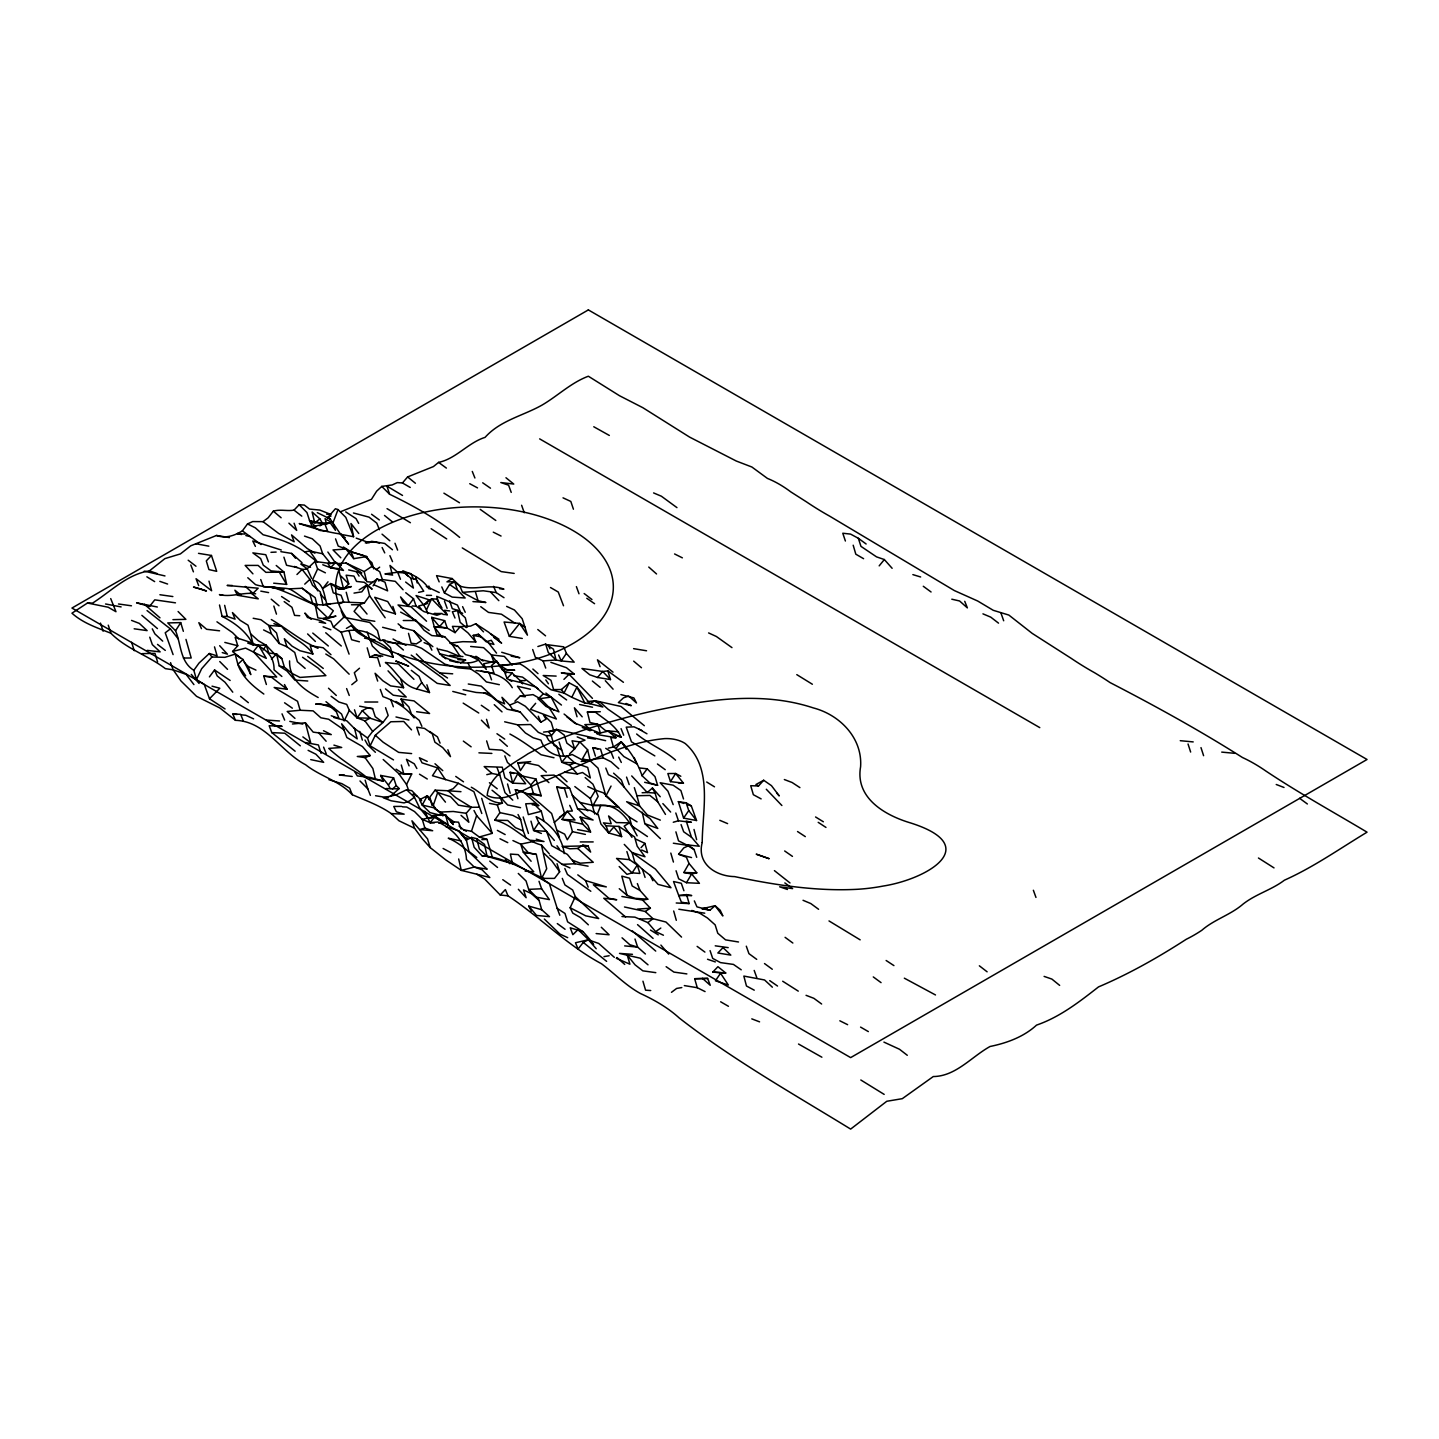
<?xml version="1.0" encoding="UTF-8"?>
<svg xmlns="http://www.w3.org/2000/svg" width="1439" height="1439" viewBox="0 0 1439 1439"><rect width="100%" height="100%" fill="white"/><g stroke="black" fill="none" stroke-linecap="round" stroke-linejoin="round"><path stroke-width="1.5" d="M476.795 857.5L469.006 851.492L466.38 840.088L471.542 837.408L474.168 847.301L481.957 855.737L492.282 857.05L487.03 839.369L479.259 836.994L471.47 831.274L476.633 815.571L474.007 810.517M433.175 805.696L437.69 792.493L435.064 790.173L429.901 797.08L432.006 805.48M193.923 684.604L186.135 674.369L173.184 669.819L165.395 668.649C148.361 655.59 126.596 649.097 110.893 633.25C97.258 627.782 83.282 623.357 71.95 613.194L87.437 603.031L92.6 603.085C110.803 591.447 127.352 574.161 149.404 570.887L164.909 558.62L180.397 553.907L190.721 545.831L216.534 535.47C225.401 538.816 234.719 535.632 242.364 530.865L247.526 523.94L252.688 521.566L263.013 521.655L268.176 517.77L273.338 511.151C280.371 509.064 287.081 511.385 294.006 510.126L299.168 504.729L306.957 512.554L309.583 520.63L314.745 522.807L330.322 523.005L335.485 530.325L332.859 523.148L338.021 509.568L335.395 508.758L327.606 517.59L330.233 519.011L340.647 534.319L345.306 537.736M597.113 814.672L600.818 805.408C619.741 804.473 629.383 821.417 637.117 835.843M330.934 563.584L314.979 561.462L317.605 568.945L312.443 580.097C324.764 583.029 323.685 596.052 327.444 605.459M427.779 613.68L426.466 609.938L431.628 598.786L436.79 599.128L441.953 607.96M588.353 924.827L580.565 917.614L572.776 913.117L570.15 907.757L575.312 896.605L572.686 890.022L564.915 884.931L562.289 878.366M225.06 708.959L209.5 698.76L204.248 684.406L196.459 679.604L201.622 668.757L211.947 657.029L224.898 657.335L235.223 654.097L243.011 659.494L250.8 674.603L248.174 666.509L244.288 662.3M331.132 696.314L338.92 702.016L346.709 704.391L349.335 710.362L344.173 720.903L341.547 714.032L325.969 701.71M393.513 759.9L370.147 745.816L375.309 735.257L390.814 721.766L403.765 721.461L411.536 729.897M408.514 790.119L406.553 784.507L411.716 773.948L398.765 773.642L383.188 759.504M587.292 701.656L595.08 700.703L602.851 707.017L589.9 703.689L576.949 687.033L569.178 682.841L563.998 693.076L551.047 689.749C539.841 681.96 532.052 670.016 519.911 663.901L499.171 665.16L506.96 669.657L514.748 670.214L501.797 669.603M556.138 676.096L543.187 675.503L550.975 680.305L553.601 689.587L561.39 689.551L563.998 693.076L571.787 697.285L576.949 687.033L584.738 703.023L589.9 703.689L595.08 700.703L620.982 706.459L644.33 725.706M637.045 821.849L629.257 817.046L605.891 796.001L611.053 786.054M557.037 863.706L559.663 871.782L554.501 878.402L541.55 878.402L546.712 868.76L541.46 845.017C523.814 840.52 512.338 824.043 494.746 820.176L499.909 812.639L497.282 804.869L489.494 803.394M569.502 753.964L574.665 748.874L572.038 740.779L579.827 741.948L587.616 749.773L582.453 758.821L590.242 760.889L598.03 768.12L605.891 796.001M689.011 863.472L696.8 872.825L691.637 873.977L683.849 872.52L689.011 863.472L686.385 857.212L678.596 854.226L683.759 847.913L688.921 845.538L694.084 849.532L696.71 857.302M373.061 585.871L377.198 578.892L384.986 582.183L387.613 590.871L374.662 585.115M686.475 882.719L691.637 873.977L699.426 883.33L686.475 882.719L678.686 878.833L676.06 870.757M449.58 584.468L457.368 589.864L465.157 597.994L452.206 597.095L444.417 592.904L449.58 584.468L454.742 581.788L459.904 586.069L462.531 592.346L478.108 600.729L485.896 602.491L472.945 601.592M594.775 814.078L590.404 798.573L595.566 790.137L592.94 784.183L585.151 777.564M175.558 630.75L180.72 622.619L167.769 622.925L175.558 630.75C181.188 644.222 179.983 661.814 193.833 670.304L196.459 679.604M577.615 829.601L590.566 832.03L582.777 824.205L562.037 819.403L567.2 811.272L572.362 811.02L569.736 805.354M569.826 822.083L572.452 831.67L567.29 839.8L564.664 834.152L556.875 830.249L551.623 813.485L536.063 799.958L528.275 793.932L515.324 789.705L517.932 798.699M670.484 781.629L667.858 773.552L675.646 773.498L683.435 783.14L670.484 781.629L675.646 773.498L680.809 776.269M263.121 649.996L266.215 645.302L258.426 640.805L250.638 633.88L248.012 625.192L240.223 620.389L232.452 612.564L235.061 619.13L227.272 616.45L222.11 616.414L219.501 604.992M427.203 761.375L419.415 757.777L422.041 762.832L437.618 767.886L432.455 775.729L458.357 783.284L473.917 791.684L481.795 813.503M546.298 772.113L538.51 765.494L525.559 762.778L520.396 770.602L517.77 762.814L530.721 761.609M564.214 853.615C562.307 837.102 550.759 823.774 536.135 816.668L538.762 822.64L533.599 830.465L541.388 833.451M637.279 865.055L639.905 873.437L632.117 872.879L616.54 858.435L629.491 859.659L637.279 865.055L632.117 872.879L626.954 874.354L619.166 866.53M289.257 588.857L302.208 588.245L309.979 594.559L312.605 603.247L328.182 618.302L333.344 610.784L325.556 604.47C310.212 607.15 301.327 594.793 289.257 588.857C278.051 587.058 266.431 588.029 255.566 584.666L247.778 577.741M549.932 648.791L548.187 644.816L563.764 646.848L566.39 653.414L561.228 660.951L556.048 659.979L543.097 660.897L535.326 657.299L532.7 649.529M683.597 818.107L688.759 810.589L686.133 802.8L678.345 801.631L683.597 818.107L696.548 820.536L691.296 805.876L686.133 802.8M193.833 670.304L198.996 663.091L209.321 653.486L217.109 655.86L214.501 646.884M351.458 604.776L359.246 604.722L364.409 602.941L369.571 595.728L366.963 584.918L359.174 589.81M349.335 710.362L357.124 717.881L362.286 710.668L367.449 707.988L372.611 708.636L375.237 716.712L383.026 722.432L388.188 715.507L385.562 707.718M390.185 788.626L388.422 785.064L393.602 777.833L380.651 775.423L383.26 781.071L369.643 778.427M509.334 636.344L519.659 623.411L524.821 626.792L527.447 635.175L519.659 623.411L504.082 621.99L509.334 636.344L522.285 638.466M209.41 676.888L214.573 669.962L230.15 680.467M408.352 605.657L400.564 596.915L403.19 602.275L408.352 605.657L413.515 598.732L405.726 592.724M657.605 785.334L649.834 782.96L642.046 775.729L647.208 768.804L654.997 776.646L657.605 785.334L644.654 782.294M328.02 581.824L322.858 588.443L330.646 583.55L343.597 589.001L351.386 586.536L338.435 588.947L330.646 583.55L333.272 592.85L341.061 595.224L343.669 602.096L364.409 602.941M370.147 745.816L367.521 738.027L372.683 731.408L383.026 722.432L370.075 718.187L357.124 717.881L354.498 709.805M608.265 748.154L613.428 746.985L616.054 748.406L621.216 741.787C630.678 751.194 637.837 763.12 642.046 775.729M588.425 939.739L583.263 942.419L578.1 949.038L575.474 942.761L588.425 939.739L596.214 948.769M413.928 679.334L398.351 663.973L385.4 662.462C396.337 670.952 402.003 685.288 416.537 688.921L421.717 682.608L419.091 676.348L411.302 670.34M402.398 806.847L406.715 807.045L414.504 811.542L422.275 819.367L430.063 822.658L435.226 816.345L448.177 824.817L445.568 814.924L432.617 815.535L436.053 816.776M879.175 565.869L884.337 559.555L892.126 568.297M340.485 511.762L371.46 499.333L376.622 491.203L381.785 486.4L392.11 484.979L397.29 482.605L402.452 482.964L407.615 476.939L433.427 466.578L438.589 462.387C455.929 458.825 468.269 442.6 485.069 437.366C500.16 420.458 522.807 415.889 541.873 405.186C557.738 395.941 570.941 382.72 588.353 376.227L619.507 395.725L642.855 407.705L689.587 437.096L736.3 461.038L751.878 467.009L767.455 478.432A109.67 63.316 60 0 1 790.82 491.904L806.38 501.815A327.714 189.211 60 0 0 829.745 516.205L954.345 590.566L977.693 601.016L993.27 610.316L1008.847 615.065L1032.213 633.394L1071.138 658.307A327.714 189.211 60 0 0 1094.503 672.697A327.714 189.211 60 0 1 1110.081 682.59C1155.085 705.847 1199.946 730.562 1242.451 757.508A163.92 94.65 60 0 1 1265.816 770.998C1298.697 792.925 1333.198 811.956 1367.05 832.174C1339.799 848.614 1313.645 867.141 1284.433 880.182C1271.734 889.86 1255.923 893.997 1243.116 904.034C1230.687 914.898 1214.066 919.521 1201.799 930.296A144.008 83.138 -60 0 1 1186.312 939.253C1158.071 957.475 1129.363 973.789 1098.515 986.902C1079.448 1001.814 1059.734 1017.157 1036.548 1025.108C1023.759 1036.871 1006.904 1043.041 990.086 1046.477C971.505 1056.748 955.82 1076.318 933.281 1076.552L902.289 1098.677L886.802 1101.267L850.647 1129.093C792.583 1093.442 733.081 1059.913 679.334 1018.075C667.822 1007.606 654.421 999.943 640.409 993.486C626.199 985.751 614.579 973.609 601.466 963.734C567.056 945.315 540.291 917.201 508.021 895.849L505.395 889.59L500.232 894.986L484.655 879.031L476.867 874.228L461.307 870.379L445.73 859.874L430.153 847.553L422.364 838.829L414.576 828.27L411.95 820.788L427.527 838.865L430.153 847.553M349.083 654.133L341.223 632.297L333.434 627.206L343.759 617.295L369.661 622.439L377.45 630.57L380.076 640.481L385.238 640.229M444.669 620.659L439.489 626.667L434.326 626.918L431.718 617.331L444.669 620.659L447.277 628.141L455.066 632.638L460.228 626.631L470.571 626.109L475.733 623.735L488.684 632.225L501.635 643.125L493.847 637.405M535.65 703.311L530.487 709.319L556.389 719.014L548.601 706.945L540.812 699.12L533.024 694.623L520.073 696.134L514.91 701.225M461.056 815.373L468.844 822.281L466.218 813.305L471.38 807.279L479.169 807.243M597.527 677.463L610.478 679.586L602.689 671.455L581.95 668.469L589.738 674.783L597.527 677.463L602.689 671.455L607.852 670.898L623.429 682.302M535.974 778.985L541.226 795.749L533.437 793.375L530.811 784.992L535.974 778.985L519.317 775.351M240.403 658.091L232.614 651.471L237.777 645.751L235.151 637.369C251.735 642.963 274.363 647.442 274.076 669.855L281.864 676.456M209.5 698.76L219.825 688.238L212.037 686.169M641.039 847.661L644.906 843.38L635.66 839.045M761.141 798.897L753.352 794.706L750.726 785.712L758.515 785.964L763.677 780.262L771.466 785.658L779.254 795.911L776.628 792.979M211.461 555.472L206.299 560.886L208.925 569.574L216.713 571.337L211.461 555.472L198.51 553.349M322.768 564.754L330.556 567.739L335.719 562.325L340.881 565.401M511.708 681.384L507.032 678.506L512.194 673.092L522.609 682.949L535.56 686.889L543.348 693.796L551.137 697.088L558.926 711.873L545.975 706.423L538.186 698.904L543.348 693.796M458.357 783.284L453.177 788.698L448.015 790.766L435.064 790.173M712.773 972.098L717.935 966.684L725.724 972.998L712.773 972.098L725.724 972.998M319.944 525.919L322.534 523.364L319.908 518.921L312.119 511.996L314.745 522.807L319.908 518.921M296.956 574.503L302.118 569.412L307.28 569.142M271.467 659.044L276.63 653.936L281.792 658.522L284.418 667.21L292.207 673.524L299.978 677.427L325.88 675.611L318.109 668.074L302.532 657.263M354.012 593.102L361.783 591.843L366.963 584.918L372.125 589.199L364.337 582.291L356.548 581.428L353.922 576.068L346.133 575.204L348.76 583.892L343.597 589.001L338.435 588.947M563.926 679.388L569.089 674.279L574.251 674.028L566.462 667.714L550.885 662.354M554.249 822.478L567.2 811.272L574.988 820.014L562.037 819.403M311.579 578.316L307.191 568.783L314.979 561.462M304.744 584.144L309.907 579.359L302.118 569.412L294.329 566.426M243.011 659.494L237.849 664.296C242.202 677.301 253.066 686.295 263.841 694.048M392.343 789.22L396.211 785.622L393.602 777.833M359.498 668.218L354.336 672.715L356.962 680.503L351.782 684.694M660.231 796.738L652.443 788.014L647.28 792.511L642.118 792.763M709.913 910.203L715.075 905.707L720.237 910.293L722.864 915.959L715.075 905.707L702.124 908.746L709.913 910.203L696.962 906.876L694.335 900.904M561.39 689.551L569.178 682.841M390.239 796.451L398.837 788.86L385.886 788.554M178.184 638.844L170.396 628.897L165.233 632.782L173.094 654.601M376.209 569.754L379.662 567.146M406.625 789.723L414.414 797.242L409.252 801.127L404.089 802.908L391.138 800.786L383.35 797.8L396.301 794.778L406.625 789.723L411.788 790.677L421.627 800.696M559.411 817.37L564.574 813.485L556.713 787.115L569.664 788.32L577.525 808.646L585.313 815.859L593.102 820.05L580.151 817.028L582.777 824.205M621.954 916.535L634.905 917.147L647.856 922.597L653.018 918.712L665.969 922.039L681.546 937.095M671.473 992.316L676.636 988.431L681.798 987.568M369.409 584.702L377.198 578.892M647.856 922.597L655.644 931.627L660.807 928.047M337.41 563.638L346.044 563.027L364.175 571.553L371.946 566.354L379.734 571.769L382.36 579.539L395.311 581.356L403.1 589.792M499.603 588.749L503.92 589.145C489.782 583.389 474.582 591.051 459.904 586.069L452.116 578.55L446.953 581.842L454.742 581.788L457.368 589.864M588.029 845.826L562.127 846.42L569.916 848.794L577.687 848.452L582.867 845.161L588.029 845.826L590.638 852.086L582.867 845.161M624.49 906.984L645.23 911.481L650.392 908.207L642.621 900.077L621.882 896.479M346.385 628.411L351.548 625.425L356.728 630.858M460.39 663.091L465.57 660.123L439.668 653.756L437.042 648.09M468.269 684.011L481.22 686.133L496.797 700.271L504.585 703.869L501.959 697.303L509.748 705.128L517.536 701.746L525.325 706.243L540.884 722.198L546.047 719.212L543.438 714.769L551.227 722.288L553.835 730.976L543.51 732.091M763.677 780.262L755.889 784.543L758.515 785.964M357.124 717.881L364.912 720.867L370.075 718.187L362.286 710.668M427.545 603.463L418.677 606.053L421.303 609.291M327.606 517.59L331.06 516.007M367.197 647.82L369.823 657.101L374.985 654.727L382.774 656.202M504.657 721.802L517.608 724.824L530.559 724.519L538.348 732.361L546.136 735.635L548.763 740.383L556.551 746.104L561.786 762.256L569.574 765.242L574.737 762.868L587.688 767.419L590.314 777.923L582.525 772.509L577.363 773.984L564.412 772.167M370.237 755.565L357.286 756.482L365.074 757.651L370.237 755.565L362.448 746.535L346.871 737.541L341.619 723.799L349.407 733.135L357.196 738.855L354.57 728.638L346.781 720.813L333.83 717.485M339.784 603.625L343.669 602.096L322.93 604.866L320.321 591.933L312.533 585.313L309.907 579.359M378.475 580.924L382.36 579.539M340.719 534.067L348.508 544.014L340.719 534.067C326.347 531.926 312.839 528.077 299.24 523.562L312.191 526.602L330.322 523.005M507.032 678.506L504.423 671.635L496.635 661.077L483.684 663.793L486.292 669.459L478.521 660.123C466.776 666.167 453.483 661.526 442.277 656.382M497.282 804.869L502.445 803.088L499.819 796.522L492.03 790.209M537.862 646.543L545.651 644.078L553.439 649.169L556.048 659.979L548.277 652.461L545.651 644.078M366.549 542.791L371.712 541.334L384.663 543.438L392.451 549.752M424.901 828.055L419.738 829.53L432.689 830.735L424.901 828.055L422.275 819.367L435.226 816.345L443.014 823.27L438.697 823.054M673.272 822.245L678.435 820.788L691.386 822.299L686.223 821.039L691.475 837.21L699.246 846.24L686.295 844.729L678.524 840.844L675.898 831.85M479.259 836.994L492.21 833.361L481.705 798.303M328.182 618.302L335.971 616.126L323.02 618.554L317.857 617.907L315.231 604.974C300.517 599.128 286.361 591.321 271.126 586.986L276.306 587.652L263.355 586.734L260.729 579.557M232.614 651.471L245.565 648.126L266.305 658.378L258.516 645.104L253.354 651.723L276.702 677.014L263.751 676.114L266.377 684.496M543.924 821.165L541.298 811.272L528.347 814.6L525.721 803.789L533.509 803.448L538.672 805.606L523.112 791.774L515.324 789.705M597.401 733.656L608.193 731.12L621.144 737.182C616.18 725.832 604.488 719.41 595.152 711.981L587.364 712.017L589.99 722.522L597.779 724.303L605.567 730.616L618.518 731.821M581.176 761.465L603.193 757.867L610.981 761.753L618.752 768.678M418.587 592.364L423.75 591.195L415.979 579.431L410.799 578.172L403.028 571.553L385.76 573.783M478.432 657.929L465.481 654.601L457.692 646.165L449.903 643.179L462.854 641.668L475.805 641.974L473.179 635.408L478.342 634.239L486.13 641.758L491.293 640.301L493.919 644.438L488.756 643.179L478.342 634.239M486.796 774.65L491.958 773.48L499.747 774.955L504.981 792.637L512.77 800.156M255.638 593.821C243.821 591.717 231.715 597.563 219.412 594.631L222.847 595.062M533.671 841.437L520.72 844.153L512.932 840.574M341.223 632.297C354.714 627.764 369.553 630.66 380.076 640.481M247.526 523.94L255.315 527.825L263.103 534.75C277.565 538.456 292.459 543.043 304.582 551.91L309.745 551.047L322.696 553.781L330.484 563.422M365.272 542.881L374.338 541.837L379.5 543.097M325.556 604.47L330.718 603.607M596.951 733.872L600.405 733.296L597.779 724.303L584.828 724.608L591.051 730.382M642.621 900.077L647.784 899.213L639.995 890.471L632.207 885.974L629.58 878.204L621.792 876.117L627.044 895.31L634.833 898.296L647.784 899.213M702.124 908.746L707.286 907.883M604.002 956.611L609.165 955.748M335.557 538.87L338.183 546.047L345.972 549.032L353.76 558.674L366.711 556.551L372.557 567.416M462.531 592.346L483.27 590.781L496.221 592.598L504.01 597.707M538.186 698.904L551.137 697.088M686.547 894.608L689.173 903.584L681.384 902.127L678.758 895.562L691.709 895.562L686.547 894.608L678.758 895.562L673.524 881.513L681.295 883.276L683.921 890.759M491.958 773.48L484.17 766.573L502.283 767.221L504.909 777.726L512.698 783.14L525.649 783.733L517.86 773.48L510.072 772.329L512.698 783.14L517.86 773.48L523.023 776.556L530.811 784.992M533.437 793.375L528.275 793.932L541.226 795.749M624.256 844.405L632.045 852.536L644.996 856.763L637.207 846.222L634.581 836.922L619.004 826.418L606.053 825.806L603.427 822.874L611.215 823.738L608.589 815.949L616.378 822.568L629.329 822.874L624.166 826.166L631.955 837.318M344.245 730.059L328.668 719.248L320.879 717.791L313.108 710.866L300.157 710.254L287.206 711.478L294.977 718.385M292.441 723.997L305.392 722.792L313.18 732.127L331.294 734.61L323.505 730.724M424.829 811.344L430.063 822.658L437.852 822.011C453.105 828.882 465.714 842.049 466.47 859.533L474.258 867.051L482.029 869.732L489.818 877.556L476.867 874.228M345.972 549.032L333.021 549.932L340.809 557.774M273.68 583.191L286.631 584.414L284.005 572.092L265.891 572.344L258.103 565.419L245.152 565.419L252.94 573.855M637.441 909.106L650.392 908.207M326.707 514.263L330.143 514.101M270.964 552.324L276.126 552.072M332.193 563.333L335.647 563.171L327.858 552.018M245.224 586.393L253.012 593.3L258.175 588.209L227.11 585.439L232.273 585.475M326.455 618.392L323.02 618.554L330.808 621.234L333.434 627.206M481.867 839.621L487.03 839.369M434.47 808.718L440.316 812.082L453.267 811.47L466.218 813.305M549.752 855.234L562.199 864.353L575.15 863.76L588.101 866.17M541.712 909.736L528.761 906.102L536.549 915.438L549.5 916.661L541.712 909.736L539.085 900.436L531.297 893.511L528.671 889.374L536.459 897.199L549.41 899.627L541.622 888.762L528.671 889.374L526.062 880.992L518.274 873.455M396.139 769.199L403.927 774.308L411.716 773.948M705.074 991.597L697.285 987.712L694.659 978.718L707.61 978.412L710.236 985.283L702.448 978.358M172.932 619.651L185.883 619.346L178.094 611.521M142.029 653.648L154.98 653.342L157.606 662.03M587.364 712.017L600.315 711.729M634.329 787.655L636.955 795.731L649.906 795.443L657.695 801.757L665.484 814.42M640.067 919.017L653.018 918.712L645.23 911.481M694.659 978.718L707.61 978.412M183.419 658.037L191.207 657.983L185.973 639.402M517.77 762.814L525.559 762.778M401.553 806.398L393.764 806.452L396.373 811.794L404.161 814.168L391.21 813.575C379.482 805.408 365.65 800.444 352.285 794.724C339.208 780.675 320.483 776.538 305.554 764.721C280.803 751.788 265.693 721.281 235.474 720.327L219.897 708.006L196.549 696.332L180.972 680.971L173.184 669.819L170.557 662.642M600.818 805.408L593.03 805.444L580.079 802.422L572.29 795.191M403.262 620.515L416.213 620.515L424.001 630.156L431.79 635.57L444.741 636.775L452.53 644.906L460.318 656.67L447.367 651.219L438.733 649.205M364.822 702.016L377.773 702.016M580.241 841.923L593.192 841.923M426.376 595.332L431.538 595.386M364.571 638.214L374.913 639.833M525.145 680.665L519.983 680.611L522.591 683.831M546.136 735.635L551.299 735.689L556.461 729.375L605.639 740.671M608.193 731.12L615.982 737.739L610.802 737.685L613.428 746.985L621.216 741.787L626.379 749.107L623.753 744.665M344.407 775.027L339.244 774.973L352.195 776.484M728.188 947.635L715.237 945.819M281.792 658.522L274.004 653.432L266.215 645.302L253.264 644.996L247.706 643.053M494.746 820.176L507.697 820.464L515.486 827.695L523.274 830.969L525.883 837.84M683.849 872.52L696.8 872.825M339.694 588.875L343.597 589.001L338.345 568.585L330.556 567.739L327.93 563.584L335.719 562.325L343.507 570.456L330.556 567.739M235.474 720.327L232.848 714.05L240.637 714.32L243.263 720.885M595.926 702.07L600.243 702.268L608.031 709.193L631.379 725.4M279.49 720.975L266.539 720.076L274.327 725.472L282.116 726.335L269.165 725.724L271.791 732.595L284.742 733.206L300.319 745.834M478.917 752.831L491.868 753.424M430.063 822.658L434.38 822.856M676.222 902.99L689.173 903.584M299.168 504.729L304.331 505.071L309.493 509.064L319.818 510.072L330.916 514.478M299.744 615.73L294.581 615.388L291.955 607.312L284.167 601.592M678.273 782.798L683.435 783.14M650.734 990.536L645.571 990.194L642.945 981.2M305.158 668.38L297.369 661.76L294.743 652.461L286.955 646.759L284.328 638.682L292.117 646.201L299.906 650.698L312.857 654.026C305.104 641.884 290.012 638.125 281.702 626.361L268.751 625.443L260.963 619.741L253.174 618.266M416.375 653.972L424.163 661.796L439.74 672.912L452.691 673.812M489.008 693.364L476.057 692.447L463.106 689.731M307.766 681.007L294.815 680.089L287.027 671.06L279.256 665.951L276.63 653.936L268.841 653.072L266.215 645.302M460.966 791.684L448.015 790.766L455.803 797.692L471.38 807.279L458.429 805.174L450.641 796.738L437.69 792.493L445.478 802.135M525.127 871.189L533.761 871.782L518.184 854.622L510.395 854.064L512.59 864.335M632.458 954.327L619.507 953.409L640.229 958.212L648.018 964.832M244.99 534.085L237.201 533.527L241.518 534.553M372.629 582.183L366.783 581.752L364.175 571.553M412.238 605.945L416.141 606.215L423.929 611.611L436.88 615.262L442.043 613.482L434.254 613.536L438.571 613.931M457.782 659.566L465.57 660.123M369.823 657.101L377.612 657.659L380.238 666.347M657.695 801.757L655.069 793.069L647.28 792.511L631.703 775.945M450.731 821.633L453.357 824.565L445.568 814.924L450.731 821.633L458.519 822.191L461.128 829.062M442.888 614.345L447.205 614.741L444.579 610.298L449.741 610.945M444.741 636.775L436.952 634.707L434.326 626.918L447.277 628.141L439.489 626.667L431.718 617.331M470.643 646.471L483.594 647.676L491.383 654.907L497.876 663.451M387.864 642.244L413.766 645.284L421.537 648.252L444.903 664.17L457.854 667.804L470.805 669.009L478.593 674.118L486.382 681.942L499.333 684.676M449.993 655.375L462.944 656.58M574.251 674.028L561.3 672.822L569.089 674.279L592.454 698.383M1180.25 740.689L1193.201 741.912M1221.729 752.111L1234.68 753.317M232.848 714.05L237.165 714.463M241.482 714.859L245.799 715.273L253.588 718.852M411.626 753.586L398.675 752.381L383.098 742.182L375.309 735.257M531.063 840.322L544.014 841.527L536.225 839.153M678.848 909.25L704.75 913.189M596.142 933.569L609.093 934.774L601.304 927.256M624.67 945.891L637.621 947.096L645.409 954.021M639.42 767.958L647.208 768.804M500.232 894.986L508.021 895.849M219.573 630.804L206.622 629.293L198.834 622.673L201.46 628.645M147.192 650.374L160.143 651.885L152.354 644.654L149.746 637.189M431.772 818.107L427.455 817.604L419.666 807.963L414.414 797.242M481.957 855.737C504.657 857.374 523.922 869.786 544.176 878.617M475.967 670.574C489.53 671.851 504.801 675.053 512.284 687.698M520.073 696.134L525.235 696.782M528.509 852.895L523.346 852.248L520.72 844.153L528.509 852.895L536.297 854.37L541.55 878.402M514.173 573.424L501.222 571.607L462.279 547.917M159.909 594.739L172.86 596.555M118.502 603.984L131.453 605.801M134.169 628.789L147.12 630.624L139.331 623.393L131.543 620.407M400.977 679.945L403.586 687.716L390.635 685.899L382.864 680.791L375.075 673.272L377.684 681.061M395.887 701.459L403.675 705.955L401.049 699.084L414 700.901L429.577 713.528L416.626 711.711M284.49 684.55L287.116 689.299L274.165 687.482L297.531 701.279L300.157 710.254M577.525 808.646L590.476 810.463L598.264 814.654L600.89 823.935L608.679 832.983L621.63 836.617L619.004 826.418M532.196 804.707L538.672 805.606M686.871 973.915L673.92 972.098L666.131 966.684M655.806 972.656L642.855 970.839L635.067 964.832L627.278 955.19L629.904 964.184L616.288 958.284M353.436 512.986L368.996 517.123L376.784 523.13L379.41 529.696M384.897 573.927L392.685 575.096M263.751 676.114L271.539 677.283L287.116 689.299M587.526 737.901L595.314 739.07M502.445 803.088C489.71 803.358 481.633 792.745 471.308 787.223M673.344 843.218L688.921 845.538M216.534 535.47L229.485 537.592M280.839 551.659L291.631 553.421L302.028 562.685M633.592 648.647L646.543 650.77M374.824 621.288L361.873 619.166L354.084 611.341L359.246 604.722L367.035 614.057M87.437 603.031L108.177 607.222L115.965 611.719L110.713 598.588M513.903 675.718L522.537 677.121L538.096 688.849M481.13 671.222L494.081 673.344L491.472 665.573L496.635 661.077L500.754 667.894M615.982 737.739L599.128 734.879M375.561 795.731L388.512 797.854M536.297 854.37L523.346 852.248L531.135 861.277M738.513 941.987L725.562 939.865L717.773 933.245L715.147 924.863L707.376 917.938L699.588 913.135L691.799 910.455M684.334 985.589L697.285 987.712M340.647 534.319L353.598 536.729L350.972 523.508L358.761 533.455M195.884 543.762L208.835 546.172M144.242 571.139L164.981 575.942M511.187 656.148L519.821 657.767L501.707 652.263M319.17 622.098L325.646 623.303L320.483 620.533L307.532 617.511L304.906 613.05L311.13 619.328M359.66 706.207L372.611 708.636M305.482 742.542L318.433 744.97L321.059 753.352M260.801 591.141L268.589 592.598M473.179 635.408L480.968 636.865M175.468 602.833L154.746 599.847L149.566 606.467L136.615 602.833L157.355 607.024M504.423 671.635L512.194 673.092M105.551 603.984L121.128 606.916M594.559 732.199L600.405 733.296L574.503 722.99L566.714 716.676M595.404 756.087L592.778 747.704L600.567 749.179L603.193 757.867M556.713 787.115L564.502 788.59L567.128 797.278M459.005 826.022L463.682 829.817L471.47 831.274M325.142 524.785L327.768 531.351L319.98 530.487L312.191 526.602L309.583 520.63L322.534 523.364M271.126 586.986L284.077 589.72M268.517 586.788L272.834 587.688M579.575 704.498L592.526 707.233M527.933 720.993L520.145 711.945L507.194 709.229L491.634 696.602L483.846 692.699M289.815 721.371L302.766 724.105M310.716 759.612L323.667 762.346L315.896 754.216L308.108 750.331M520.558 807.675L507.607 804.959L499.819 796.522M499.909 812.639L512.86 815.373L520.648 819.564L523.274 830.969M572.452 831.67L585.403 834.404M461.217 840.934L448.266 838.218C464.131 844.855 474.672 858.274 487.209 869.174L474.258 867.051L461.307 870.379L458.681 858.975M951.791 599.2L959.579 600.98L967.368 607.888L964.742 601.322M245.835 535.56L250.152 536.567M348.67 569.898L361.621 572.92L346.044 563.027M481.058 659.656L494.009 662.677L491.383 654.907L504.334 656.418L512.122 665.16M449.598 660.573L458.232 662.588M509.658 679.91L522.609 682.949M530.397 689.263L517.446 686.223L523.94 695.019M395.977 716.964L408.928 720.004M553.997 757.759L541.046 754.738C530.919 747.273 520.99 739.952 509.91 734.034M435.154 808.106L422.203 805.067L419.576 799.706L427.365 795.731L435.154 808.106L442.942 815.931M577.776 874.858L585.565 880.578L606.305 886.892L593.354 884.769L608.931 898.296L616.719 899.771L603.768 898.26L625.569 916.967M361.621 572.92L356.458 571.661L359.084 576.122M452.53 644.906L457.692 646.165M279.256 665.951L284.418 667.21M592.778 747.704L597.94 748.964M471.542 837.408L476.705 838.667L484.493 844.369L487.119 856.385L507.859 862.393M400.726 627.332L413.677 630.678L432.851 646.687M382.612 627.296L395.563 630.624M620.893 694.587L633.844 697.915L636.47 702.969L628.681 696.044L623.519 697.825L618.356 702.61L631.307 705.65L626.145 703.473M452.781 691.439L465.732 694.785M224.826 642.424L237.777 645.751M678.596 854.226L691.547 857.572M440.784 815.373L429.991 812.603L422.203 805.067L427.365 795.731L429.092 799.688M359.408 641.794L351.62 639.725L349.011 630.732M403.424 650.032L395.635 643.413L382.684 640.085L390.473 647.604L393.099 657.209L380.148 653.576L372.359 646.039L367.125 631.991M416.537 688.921L429.488 692.555L426.879 684.784M383.26 781.071L370.309 777.438L357.358 775.927L354.749 771.79M222.272 652.587L227.452 654.151L219.663 645.715M445.64 826.508L458.591 830.735L463.754 837.156L467.207 838.182M395.473 613.895L382.522 609.956L374.734 597.293L387.685 601.538L395.473 613.895L392.865 606.431M333.758 708.024L320.807 704.085L315.645 704.049L328.596 704.948L336.384 711.873L339.01 718.439L331.222 715.759M328.919 779.722L341.87 783.661L349.659 788.158L352.285 794.724M912.866 574.611L920.654 576.985M452.116 578.55L436.539 575.618L439.165 581.878M520.936 625.605L524.821 626.792L522.195 618.716L514.407 609.974L506.636 606.395M615.298 735.401L621.144 737.182M333.92 745.114L341.709 747.489L328.758 748.388C340.647 759.72 355.037 767.742 367.7 778.139M678.345 801.631L683.903 803.448M687.608 804.671L691.296 805.876M510.072 772.329L513.777 773.534M884.337 559.555L876.549 556.875L860.972 546.37L858.346 538.294L850.575 534.103L842.786 533.239L845.395 541.01M381.785 486.4L389.573 494.225C414.108 506.15 438.607 519.731 459.653 537.413M304.492 536.099L312.281 538.78L320.07 545.993L322.696 553.781M402.938 570.887C412.813 574.395 423.246 579.539 428.876 588.785M149.404 570.887L157.193 573.567M159.819 581.356L167.608 584.036M273.914 623.681L281.702 626.361M520.145 711.945L512.374 709.265L509.748 705.128M318.019 648.323C301.381 641.128 287.063 628.825 271.305 619.525M595.566 790.137L603.355 792.817L618.932 807.261L605.981 805.444L593.03 805.444L598.192 796.415L595.566 790.137L587.778 786.557M1044.102 976.397L1051.873 979.078L1059.662 985.391M787.457 889.482L779.668 886.802L792.619 888.618L784.831 882.916M707.538 959.255L715.327 961.936M543.097 879.427L549.338 883.51L557.199 908.369L564.987 913.459L567.614 921.841L583.191 931.753L590.979 940.782L598.768 943.462L614.327 957.313M356.224 538.15L369.175 542.701M449.652 600.89L452.278 608.661L460.066 611.035L457.44 605.082L436.701 596.34L439.327 604.434M297.261 567.56L286.541 565.257L283.915 557.181M301.255 563.764L310.518 567.236M374.985 654.727L380.544 656.814M642.208 812.208L644.834 823.63L657.785 828.468L649.996 818.521L626.631 801.703L639.582 805.948L647.37 814.978L660.321 820.122M1276.231 784.489L1284.02 787.475M281.289 550.004L252.778 541.01L255.387 546.37M784.345 779.542L792.116 782.51L799.904 787.619M323.109 626.792L330.88 629.778M414.09 717.935C406.446 707.556 394.898 700.883 382.936 696.62L380.31 689.443M806.056 995.32L813.844 998.306L821.633 1004.008M883.924 1042.106L899.501 1049.265L907.289 1055.291M751.788 1018.866L759.576 1021.852M424.091 642.639L429.254 644.816L431.88 650.176M583.191 931.753L570.24 927.813L572.866 934.684L578.028 929.576L593.605 944.632L590.979 940.782M982.945 613.859L990.734 617.133L998.522 623.141M653.594 492.929L661.382 496.221L676.96 507.625M366.711 556.551L351.134 551.803L343.345 547M582.291 727.486L590.08 730.778M577.201 736.894L584.989 740.186L579.827 741.948L574.665 748.874L566.876 743.154L564.25 735.077L556.461 729.375L548.673 731.534L551.299 735.689L553.925 745.276L561.714 750.079L563.674 755.925M719.824 820.32L727.612 823.612M279.166 643.485L276.54 632.98L268.751 625.443L271.377 633.826L279.166 643.485L286.955 646.759M803.034 900.292L810.805 903.566L818.593 909.286M414.576 828.27L398.999 820.788L391.21 813.575M571.787 697.285L584.738 703.023M593.767 426.753L609.327 435.441M563.027 497.84L570.815 501.438L573.424 509.208M708.6 632.926L716.388 636.506L731.965 647.622M641.794 730.4L634.005 726.821L626.217 727.163L631.469 741.822L654.835 755.907M248.174 666.509L255.962 670.106M641.686 849.981L647.532 852.661L644.906 843.38M935.494 994.961L904.34 978.178M577.687 848.452L593.264 862.285L580.313 863.202L572.524 860.216L575.15 863.76L567.362 854.406L551.785 845.718L546.55 831.382L538.762 822.64M562.199 864.353L569.988 867.951M655.644 931.627L663.433 935.224M531.297 893.511L523.508 889.932L526.134 897.72L518.346 889.284M567.703 937.67L559.915 934.073L544.338 919.035M798.519 1044.03L821.885 1057.215M426.304 586.5L439.255 592.544M317.282 512.644L330.233 519.011M674.585 553.961L682.374 557.846M1258.441 858.004L1274.019 867.897M443.914 493.163L459.491 502.751M796.792 674.639L812.369 684.245M493.271 532.16L501.06 536.045M317.605 568.945L325.394 572.83M416.213 620.515L400.636 612.133M470.733 656.22L478.521 660.123M398.189 641.434L405.978 645.32M263.589 629.94L271.377 633.826M499.981 838.757L507.769 842.642M839.836 1020.791L847.625 1024.676M860.81 1079.987L884.176 1094.395M469.744 483.702L477.532 487.893M462.692 613.374L457.53 610.604L452.368 611.755L454.994 618.033M585.079 761.447L572.128 754.486C560.023 759.576 544.733 752.831 540.974 740.132L533.185 737.757L525.397 732.955L517.608 724.824M463.178 703.113L478.755 713.024M629.257 817.046L631.883 826.04L647.442 836.545M222.11 616.414C234.881 622.853 246.878 631.865 253.264 644.996L250.638 633.88M497.372 830.375L505.161 834.566M413.065 794.076L416.95 796.181M754.252 990.176L746.463 985.985L743.837 976.074L764.577 979.977L772.365 987.19M443.104 848.47L450.893 852.661M463.682 829.817L466.308 831.238M863.598 558.692L855.809 554.195L853.183 545.201M539.643 438.877L1039.785 727.63M402.452 482.964L410.241 487.461M550.489 587.526L558.26 592.023L563.512 605.765M515.09 623.285L501.456 614.219L488.505 612.402L480.734 606.682M332.859 523.148L325.07 518.652L326.635 524.408M639.168 729.285L646.956 733.782M393.027 638.97L400.815 643.467M829.008 920.942L860.162 939.847M353.904 728.044L367.521 738.027M782.69 981.236L798.267 991.129M860.576 1027.104L868.347 1031.601M720.651 1001.796L728.44 1006.293M345.72 511.888L356.045 518.634L358.671 523.382M548.601 706.945L553.763 710.021M410.403 522.717L387.037 508.633M815.571 816.974L823.36 821.777M706.711 782.025L714.499 786.827M314.907 553.224L307.119 548.421L291.541 534.894L294.168 541.766L278.59 533.383L263.013 521.655M686.295 844.729L694.084 849.532M325.808 654.026L333.596 658.828L349.173 674.189M146.868 576.805L154.657 581.608M419.504 774.2L427.275 779.003M650.482 930.08L658.271 934.864M440.316 812.082L454.328 822.173M570.15 907.757L585.727 915.834L598.678 918.568L575.312 896.605M480.23 509.37L495.807 520.486M431.142 528.725L446.702 538.923M613.032 672.157L597.455 659.817L600.081 666.689M818.197 822.335L825.968 827.425M797.53 831.526L805.318 836.635M491.221 634.167L499.009 639.276M561.462 705.056L545.885 693.04M475.895 656.274L483.108 660.987M605.729 748.316L610.891 751.698L613.518 758.263M886.136 960.497L893.925 965.605M439.74 672.912L447.529 678.003M411.212 655.123L442.367 677.967L450.155 685.486L437.204 683.363L398.261 654.223M281.54 596.537L289.329 601.646M482.695 482.802L490.483 488.199M586.788 598.282L594.577 603.696M402.524 495.448L386.947 486.148L389.573 494.225M675.557 760.098C663.505 749.485 648.953 744.269 636.632 733.998M784.669 850.971L792.457 856.385M503.344 670.682L506.456 672.84M691.475 837.21L683.687 831.796L681.061 824.619M481.292 705.29L489.08 710.686M496.959 733.728L504.747 739.124M429.667 731.462L437.438 736.876L440.064 743.136M769.739 980.625L777.528 986.039M741.229 969.814L733.44 964.418L720.489 962.601L712.701 958.41L710.075 950.621M455.731 776.412L463.52 781.827M318.181 697.519C303.917 689.587 288.987 679.424 289.581 660.897M590.817 891.281L567.452 874.462L564.825 868.508M284.58 702.79L292.369 708.186M502.769 879.679L510.557 885.093M1299.597 798.285L1307.385 803.987M858.346 538.294L866.134 543.996M923.28 586.267L931.069 591.987M438.589 462.387L446.378 468.089M371.55 514.245L379.338 519.947M657.443 764.001L665.232 769.703M558.836 694.246L566.624 699.948M564.088 714.05L576.553 724.087M429.164 630.516L413.587 619.4L398.027 604.956L410.978 606.772L426.538 621.216M873.275 976.919L881.064 982.639M300.967 564.214L307.191 568.783M242.364 530.865L261.053 544.554M785.082 937.329L792.853 943.031M509.982 755.907L502.193 750.187L489.242 749.287L486.634 740.905M325.718 632.764L341.295 646.003M463.34 741.103L471.129 746.823M764.505 963.554L772.293 969.256M756.716 959.363L748.928 953.643L746.301 946.178M307.694 656.4L323.271 668.433M697.124 946.376L704.912 952.096M147.03 610.568L170.396 628.897M302.856 736.894L310.644 742.596L305.392 722.792M557.289 923.568L565.077 929.27M295.157 751.23L271.791 732.595M584.162 593.534L591.951 599.541M979.347 965.803L987.118 971.811M405.636 582.058L413.425 588.065L410.799 578.172M774.416 870.631L789.993 882.952M294.006 510.126L301.794 516.133M574.827 786.557L590.404 798.573M569.664 788.32L554.087 775.099L541.136 775.693L548.925 782.618M642.442 869.354L650.23 875.362L658.019 884.391L670.97 887.737L655.393 869.048L632.045 852.536L634.671 861.817L642.442 869.354L645.068 877.43M328.344 646.003L312.767 633.07M489.422 782.726L497.21 788.752M188.185 560.221L195.974 566.229M159.981 617.835L144.404 604.29M157.517 644.402L165.305 650.41M304.582 551.91L317.533 562.217L309.745 551.047M505.97 477.748L513.759 484.062L500.808 482.533L508.597 485.213L511.223 492.39M407.615 476.939L415.403 483.252M537.772 629.527L545.561 635.84M592.364 681.043L600.153 687.356M384.501 515.45L392.289 521.763M439.668 653.756L445.892 658.81M385.472 688.885L393.261 695.199L406.212 697.016L398.423 689.479M250.476 592.562L258.265 598.876L237.525 595.278L234.899 590.224L241.14 595.278M216.947 621.81L232.524 632.62L238.748 638.88M489.746 861.134L497.534 867.447M240.565 696.368L248.353 702.682M302.208 588.245L315.159 597.635L317.246 605.801M633.682 661.131L641.47 667.75M382.037 534.157L389.825 540.776M466.38 627.602L460.156 622.314L457.53 610.604L465.319 617.817L467.495 627.08M644.834 823.63L660.393 838.667M273.338 511.151L281.127 517.77M398.099 623.807L402.776 627.764M276.216 565.473L284.005 572.092L271.054 570.869L263.265 565.167L260.639 558.602L252.85 552.882L265.801 554.717L268.427 561.876M619.256 888.708L627.044 895.31M271.216 599.182L279.004 605.783M637.531 924.629L653.108 938.462M505.233 859.767L509.91 863.742M583.263 942.419L606.628 961.36M141.867 615.352L157.445 628.591M648.755 567.056L656.544 573.963M532.862 669.045L538.024 673.632M408.19 576.14L403.028 571.553L397.848 572.722L400.474 579.287M613.59 773.157L621.378 780.082L624.004 786.953L639.582 805.948L636.955 795.731M499.585 739.394L507.373 746.301M330.97 654.691L323.181 647.766L310.23 645.643L312.857 654.026M632.369 930.943L655.734 951.089M434.992 763.749L442.78 770.674M622.044 937.814L629.832 944.721L637.621 947.096L634.995 939.019M616.953 957.511L624.742 964.436M494.243 704.678L502.031 711.891M288.915 523.166L296.704 530.397L294.078 523.22M559.249 774.542L567.038 781.755M328.506 688.22L336.294 695.451M162.697 641.128L154.908 633.897L152.282 628.843M544.086 853.399L551.874 860.936L559.663 871.782M307.604 633.933L315.393 641.452M476.633 815.571L492.21 833.361M487.119 856.385L479.331 848.866L476.705 838.667M375.399 752.291L367.611 744.754L364.984 740.006M396.211 785.622L399.34 788.626M631.883 826.04L634.491 828.684M781.881 805.516L766.303 789.256M338.021 509.568L345.81 517.392L353.598 536.729M309.583 520.63L315.807 526.89M340.971 576.068L348.76 583.892M481.381 720.184L489.17 728.026L486.544 719.338M523.023 776.556L507.445 762.418L504.819 755.853M533.509 803.448L541.298 811.272M388.026 670.844L403.586 687.716M401.049 699.084L408.838 706.909L411.464 714.086L419.253 720.399L421.879 726.353M359.984 780.981L367.772 788.806L370.399 795.371M219.735 661.526L227.524 669.351M491.059 592.544L498.847 600.675M616.054 748.406L623.842 756.536L636.793 763.803L634.167 757.544M475.733 623.735L483.522 631.865M605.315 680.737L613.104 689.173M662.857 803.61L670.646 812.046M624.004 786.953L616.216 778.517L608.427 774.632L605.801 768.066M447.205 614.741L431.628 598.786L423.839 605.189L426.466 609.938M580.079 802.422L587.867 810.859M580.151 817.028L587.939 825.464L590.566 832.03M463.754 837.156L466.38 840.088L458.591 830.735M566.39 653.414L574.179 662.156L561.228 660.951L558.602 654.979M569.574 765.242L577.363 773.984M541.46 845.017L549.248 853.759M318.343 732.487L326.131 741.229M582.201 716.82L574.413 707.79L577.039 716.766M475.805 641.974L468.017 632.926L460.228 626.631L452.44 626.361L455.066 632.638M660.897 945.081L668.685 954.111M554.339 840.412L546.55 831.382L533.599 830.465L530.973 821.165M320.285 593.821L325.484 599.847M191.297 674.405L199.086 683.453M536.459 897.199L539.085 900.436M621.63 836.617L613.841 826.975L608.679 832.983L606.053 825.806M291.631 553.421L295.517 558.26M380.651 775.423L388.422 785.064M688.759 810.589L696.548 820.536M488.756 643.179L496.545 653.126M413.677 630.678L421.465 640.625L416.303 643.899L411.14 643.251L408.514 633.358M385.148 617.745L369.571 595.728M421.717 682.608L429.488 692.555M232.776 692.177L224.988 682.23L217.199 675.916L214.573 669.962M434.326 626.918L442.115 637.171M358.995 571.517L365.488 580.043M393.099 657.209C386.048 637.405 360.541 642.082 351.548 625.425M556.965 845.772L559.573 849.316M209.321 653.486L211.947 657.029M364.912 720.867L372.683 731.408M398.765 773.642L406.553 784.507M365.074 757.651L372.863 768.498L375.471 779.308M545.813 679.945L548.439 683.795M245.637 675.754L237.849 664.296L235.223 654.097M437.618 767.886L445.406 779.65M278.842 571.427L286.631 584.414M313.324 581.59L317.695 590.817M416.878 768.552L414.252 763.803L406.464 759.306L409.09 765.872M652.443 788.014L655.069 793.069M518.022 814.51L520.648 819.564M528.761 906.102L531.387 911.157M413.641 579.215L410.727 573.567L397.776 572.344L389.987 565.437L392.092 573.837M618.68 757.094L621.306 762.454M650.23 875.362L652.856 880.722M382.126 547.539L384.735 552.9M462.603 606.646L465.229 612.294M468.179 663.361L470.805 669.009M538.276 716.226L540.884 722.198M441.791 586.932L444.417 592.904M389.897 555.67L392.523 561.642M493.595 586.339L496.221 592.598M428.84 586.033L430.153 589.163M523.184 816.974L528.437 833.451M282.026 713.852L284.652 720.112M621.054 728.638L623.681 735.203M472.28 471.434L474.906 478M585.565 880.578L588.191 887.144M341.133 610.73L343.759 617.295M323.595 747.129L326.221 753.712M637.369 883.6L639.995 890.471M557.199 908.369L559.825 915.24M394.988 543.24L397.614 550.112M447.853 749.755L450.479 756.626L442.69 747.578L434.902 742.182L432.276 733.8L424.487 728.386L416.716 727.217L419.325 735.005M353.76 558.674L351.134 551.803L364.085 555.742L371.874 562.667L373.834 568.945M346.619 688.579L349.245 695.451M190.811 564.969L193.42 571.841M198.672 585.583L196.046 578.712L211.623 590.745L208.997 581.14M1033.364 890.255L1035.972 897.432M754.18 970.426L756.788 977.603M576.391 586.608L579 593.785M543.097 660.897L545.723 668.074M556.875 830.249L559.501 837.426M444.489 601.142L447.115 608.319M497.121 767.778L499.747 774.955M390.724 699.588L393.351 706.765M1001.058 613.302L1003.685 620.767M673.182 804.617L667.948 791.18L660.159 782.744L673.11 785.172L680.899 790.569L683.507 798.951M626.541 777.096L629.167 784.579M521.62 505.269L524.246 512.752M488.918 672.391L491.544 679.874M539.013 881.298L541.622 888.762M413.515 598.732L416.141 606.215M675.808 812.999L678.435 820.788M1200.989 747.614L1203.598 755.691M1188.038 743.981L1190.647 752.057M626.882 851.564L629.491 859.659M559.087 742.002L561.714 750.079M273.842 606.053L276.468 614.129M108.267 625.156L110.893 633.25M100.478 623.087L103.104 631.181M131.615 642.28L134.241 650.68M607.852 670.898L610.478 679.586M475.482 592.041L478.108 600.729M359.732 731.408L362.358 740.096M365.146 780.118L367.772 788.806M180.72 622.619L183.347 631.307M670.808 853.075L673.434 862.051M673.686 911.013L676.294 920.312M507.535 783.985L510.161 793.285M401.301 765.008L403.927 774.308M346.223 592.238L348.832 602.132M694.012 829.476L696.638 839.674M587.616 749.773L590.242 760.889M224.664 605.351L227.272 616.45M415.889 577.237L417.202 582.957M702.214 842.463C696.584 863.76 715.669 876.261 734.61 876.603C774.973 884.967 816.165 891.514 857.5 889.284A122.423 70.673 0 0 0 883.132 886.064C926.896 879.229 984.114 846.186 910.527 822.928C884.877 815.319 855.018 797.961 860.594 766.753C862.573 737.991 839.854 714.823 813.269 707.898C761.033 690.648 704.768 700.002 652.299 711.154A527.268 304.42 0 0 0 626.091 717.539C592.382 726.551 558.764 737.146 527.969 753.802C512.698 764.109 488.972 775.081 487.191 795.461C505.826 804.851 527.627 785.658 545.705 780.604C584.288 764.271 622.314 742.452 664.764 738.603A24.877 14.354 0 0 1 685.252 743.549C713.222 767.904 702.394 809.779 702.214 842.463M720.561 973.268L715.399 980.786L728.35 985.031L720.561 973.268M566.948 755.943L561.786 762.256L574.737 762.868L566.948 755.943M429.002 599.793L423.839 605.189L416.051 595.548L429.002 599.793M723.026 947.599L717.863 952.996L730.814 955.118L723.026 947.599M588.353 309.907L71.95 608.049L850.647 1057.611L1367.05 759.486L588.353 309.907M201.298 589.127L193.51 587.058L206.461 590.997L201.298 589.127M764.001 856.853L756.23 854.172L769.181 858.705L764.001 856.853M403.514 664.027L395.725 661.041L408.676 666.185L403.514 664.027M403.729 656.022A138.864 80.17 0 0 0 613.32 587.921A138.864 80.17 0 0 0 406.374 517.177A138.864 80.17 0 0 0 403.729 656.022"/></g></svg>
